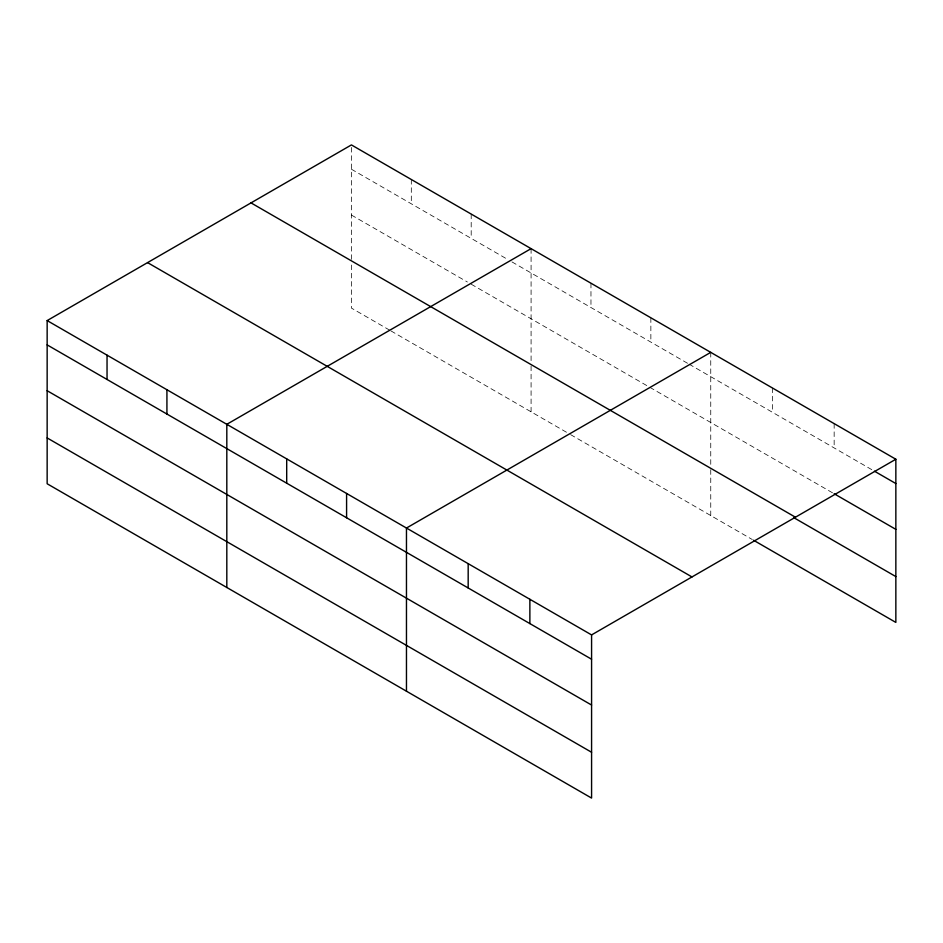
<?xml version="1.0" encoding="UTF-8"?>
<svg xmlns="http://www.w3.org/2000/svg" width="943" height="943" viewBox="0 0 943 943"><rect width="100%" height="100%" fill="white"/><g stroke="black" fill="none" stroke-linecap="round" stroke-linejoin="round"><path stroke-width="0.71" stroke-dasharray="4.71 3.54" d="M351.421 259.408L351.421 144.916M351.421 169.221L506.874 258.971M511.966 261.918L687.812 363.432M689.085 364.163L873.183 470.463M351.421 215.051L467.374 281.992M471.194 284.197L832.893 493.024M389.648 330.156L351.421 308.09L351.421 262.26M390.921 330.899L569.313 433.886M570.586 434.617L752.302 539.537M834.154 423.619L834.154 447.925M772.447 387.986L772.447 412.291M710.751 352.364L710.751 465.429M710.751 469.72L710.751 515.538M650.859 317.791L650.859 342.097M590.966 283.218L590.966 307.524M531.086 248.646L531.086 361.699M531.086 365.99L531.086 411.82M471.194 214.061L471.194 238.367M411.313 179.488L411.313 203.794"/><path stroke-width="1.41" d="M591.579 705.046L591.579 634.91L47.15 320.585L47.15 483.759L591.579 798.084L591.579 705.046L47.15 390.72M753.563 540.256L895.85 622.415L895.85 459.241L351.421 144.916L47.15 320.585M531.086 248.646L226.815 424.315L226.815 587.489M710.751 352.364L406.468 528.045L406.468 691.219M591.579 634.91L895.85 459.241M874.444 471.182L895.85 483.547M834.154 493.743L895.85 529.365M251.015 202.886L795.444 517.212M793.853 517.695L895.85 576.586M147.556 262.614L691.985 576.939M47.15 344.89L591.579 659.216M47.15 437.941L591.579 752.255M529.872 599.288L529.872 623.594M468.176 563.666L468.176 587.972M346.588 493.46L346.588 517.766M286.696 458.887L286.696 483.193M166.923 389.742L166.923 414.048M107.042 355.157L107.042 379.463"/></g></svg>
